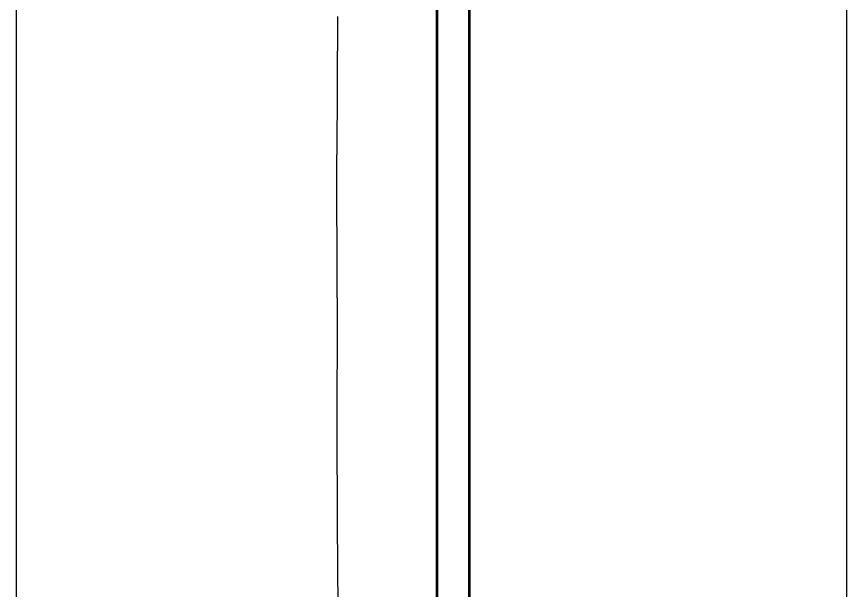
# Model space of a CAD drawing. Header units: millimetres. Extents: x -41292 to 298682, y -22072 to 33155.
# Drawn here: x 29275.8 to 29616.2, y 3985 to 4220.4 of the extents above; entities that cross this region are included whole.
import ezdxf

# ---------------------------------------------------------------- set-up
doc = ezdxf.new("R2010")
doc.units = ezdxf.units.MM

# ---------------------------------------------------------------- blocks, each defined once
blk = doc.blocks.new('AHSISHEUD')
for p, q in [((29903.15, 20180.94), (29903.15, 23658.94)), ((30075.28, 21981.93), (30075.31, 21499.84)), ((30075.79, 21981.93), (30075.83, 21500.85)), ((30088.57, 21981.92), (30088.58, 21512.08)), ((30089.08, 21981.92), (30089.08, 21524.3)), ((30243.53, 21928.35), (30243.53, 21577.87)), ((30034.75, 21868.47), (30034.5, 21811.72)), ((30034.81, 21868.47), (30034.56, 21811.72)), ((30034.63, 21753.11), (30034.5, 21811.72)), ((30034.68, 21753.11), (30034.56, 21811.72)), ((30034.63, 21753.11), (30034.5, 21694.5)), ((30034.68, 21753.11), (30034.56, 21694.5)), ((30034.5, 21694.5), (30034.75, 21637.74)), ((30034.56, 21694.5), (30034.81, 21637.74)), ((30034.75, 21637.74), (30036.01, 21584.7))]:
    blk.add_line(p, q)

msp = doc.modelspace()

# ---------------------------------------------------------------- block references
msp.add_blockref('AHSISHEUD', (-627.37, -17648.09))

doc.saveas('drawing.dxf')
